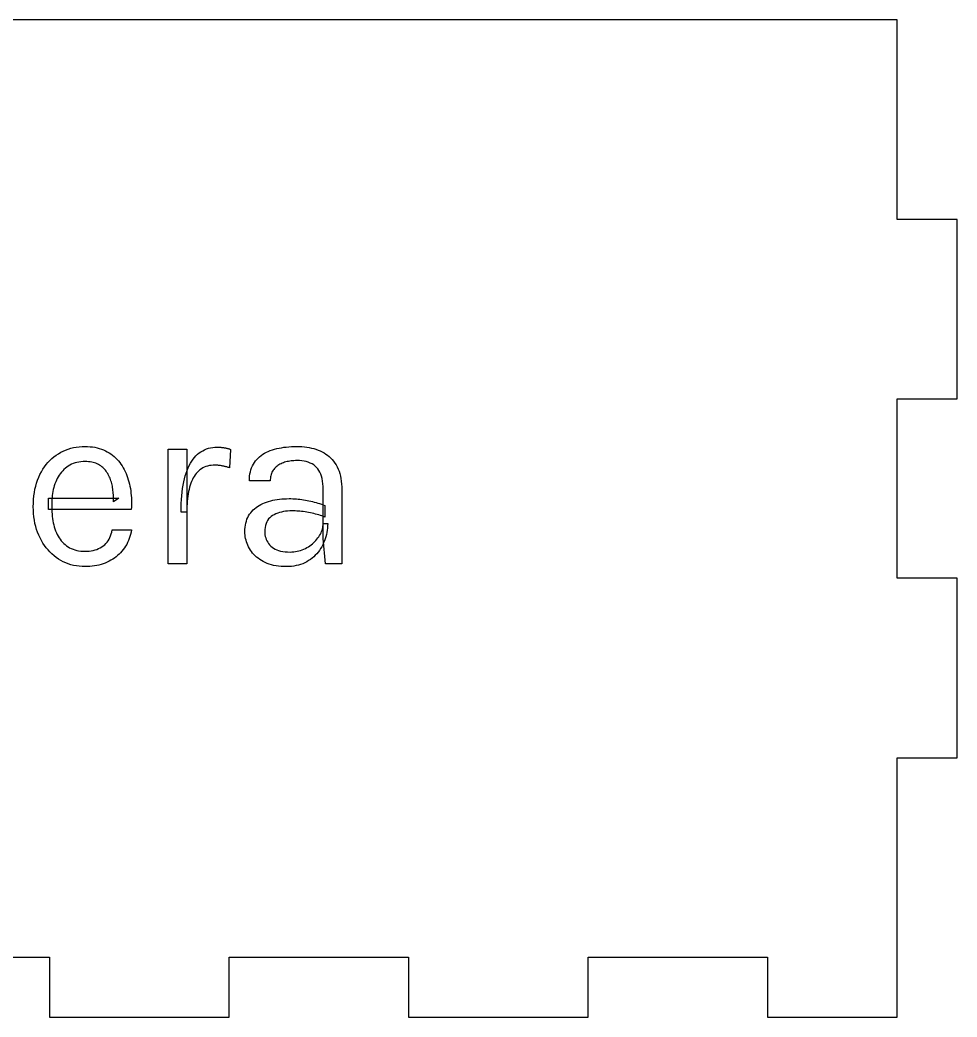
# Model space of a CAD drawing. Header units: millimetres. Extents: x 0 to 306, y 0 to 103.
# Drawn here: x 156 to 203, y 0 to 50 of the extents above; entities that cross this region are included whole.
import ezdxf

# ---------------------------------------------------------------- set-up
doc = ezdxf.new("R2010")
doc.units = ezdxf.units.MM
doc.layers.get('0').update_dxf_attribs({"linetype": 'CONTINUOUS'})

msp = doc.modelspace()

# ---------------------------------------------------------------- linework, layer by layer
for p, q in [((200, 50), (106, 50)), ((200, 40), (200, 50)), ((203, 40), (200, 40)), ((203, 31), (203, 40)), ((200, 22), (200, 31)), ((200, 31), (203, 31)), ((158.438, 28.481), (158.57, 28.521)), ((158.57, 28.521), (158.705, 28.554)), ((158.705, 28.554), (158.844, 28.579)), ((158.844, 28.579), (158.986, 28.597)), ((158.986, 28.597), (159.131, 28.608)), ((159.131, 28.608), (159.279, 28.612)), ((159.279, 28.612), (159.279, 28.612)), ((159.279, 28.612), (159.408, 28.609)), ((159.408, 28.609), (159.533, 28.601)), ((159.533, 28.601), (159.654, 28.588)), ((159.654, 28.588), (159.771, 28.57)), ((159.771, 28.57), (159.885, 28.546)), ((159.885, 28.546), (159.995, 28.517)), ((159.995, 28.517), (160.101, 28.483)), ((165.371, 28.487), (165.472, 28.519)), ((165.472, 28.519), (165.576, 28.544)), ((165.576, 28.544), (165.683, 28.562)), ((165.683, 28.562), (165.794, 28.572)), ((165.794, 28.572), (165.909, 28.576)), ((165.909, 28.576), (165.909, 28.576)), ((165.909, 28.576), (165.947, 28.576)), ((165.947, 28.576), (165.984, 28.575)), ((165.984, 28.575), (166.021, 28.574)), ((166.021, 28.574), (166.057, 28.572)), ((166.057, 28.572), (166.093, 28.569)), ((166.093, 28.569), (166.128, 28.566)), ((166.128, 28.566), (166.162, 28.563)), ((166.162, 28.563), (166.195, 28.559)), ((166.195, 28.559), (166.228, 28.554)), ((166.228, 28.554), (166.26, 28.549)), ((166.26, 28.549), (166.292, 28.543)), ((166.292, 28.543), (166.324, 28.537)), ((166.324, 28.537), (166.356, 28.53)), ((166.356, 28.53), (166.388, 28.523)), ((166.388, 28.523), (166.42, 28.515)), ((166.42, 28.515), (166.452, 28.507)), ((166.452, 28.507), (166.484, 28.498)), ((168.781, 28.473), (168.893, 28.503)), ((168.893, 28.503), (169.008, 28.528)), ((169.008, 28.528), (169.126, 28.55)), ((169.126, 28.55), (169.247, 28.569)), ((169.247, 28.569), (169.371, 28.585)), ((169.371, 28.585), (169.499, 28.597)), ((169.499, 28.597), (169.629, 28.605)), ((169.629, 28.605), (169.763, 28.61)), ((169.763, 28.61), (169.899, 28.612)), ((169.899, 28.612), (169.899, 28.612)), ((169.899, 28.612), (170.029, 28.61)), ((170.029, 28.61), (170.157, 28.603)), ((170.157, 28.603), (170.281, 28.592)), ((170.281, 28.592), (170.403, 28.576)), ((170.403, 28.576), (170.522, 28.556)), ((170.522, 28.556), (170.637, 28.532)), ((170.637, 28.532), (170.75, 28.503)), ((170.75, 28.503), (170.859, 28.47)), ((157.516, 27.908), (157.615, 28.003)), ((157.615, 28.003), (157.72, 28.091)), ((157.72, 28.091), (157.829, 28.173)), ((157.829, 28.173), (157.944, 28.249)), ((157.944, 28.249), (158.063, 28.318)), ((158.063, 28.318), (158.185, 28.38)), ((158.185, 28.38), (158.31, 28.434)), ((158.31, 28.434), (158.438, 28.481)), ((160.101, 28.483), (160.203, 28.443)), ((160.203, 28.443), (160.301, 28.398)), ((160.301, 28.398), (160.395, 28.348)), ((160.395, 28.348), (160.486, 28.293)), ((160.486, 28.293), (160.573, 28.235)), ((160.573, 28.235), (160.656, 28.173)), ((160.656, 28.173), (160.736, 28.107)), ((160.736, 28.107), (160.812, 28.038)), ((160.812, 28.038), (160.885, 27.964)), ((163.449, 22.732), (163.449, 28.48)), ((163.449, 28.48), (164.385, 28.48)), ((164.385, 28.48), (164.385, 22.732)), ((164.697, 27.972), (164.768, 28.062)), ((164.768, 28.062), (164.843, 28.144)), ((164.843, 28.144), (164.922, 28.219)), ((164.922, 28.219), (165.005, 28.287)), ((165.005, 28.287), (165.091, 28.348)), ((165.091, 28.348), (165.181, 28.401)), ((165.181, 28.401), (165.274, 28.447)), ((165.274, 28.447), (165.371, 28.487)), ((166.484, 28.498), (166.516, 28.489)), ((166.516, 28.489), (166.549, 28.479)), ((166.581, 28.468), (166.521, 27.544)), ((166.549, 28.479), (166.581, 28.468)), ((166.581, 28.468), (166.581, 28.468)), ((167.893, 27.963), (167.961, 28.033)), ((167.961, 28.033), (168.033, 28.099)), ((168.033, 28.099), (168.111, 28.16)), ((168.111, 28.16), (168.193, 28.218)), ((168.193, 28.218), (168.279, 28.271)), ((168.279, 28.271), (168.371, 28.32)), ((168.371, 28.32), (168.466, 28.364)), ((168.466, 28.364), (168.567, 28.405)), ((168.567, 28.405), (168.672, 28.441)), ((168.672, 28.441), (168.781, 28.473)), ((170.859, 28.47), (170.965, 28.432)), ((170.965, 28.432), (171.069, 28.39)), ((171.069, 28.39), (171.169, 28.343)), ((171.169, 28.343), (171.264, 28.291)), ((171.264, 28.291), (171.355, 28.233)), ((171.355, 28.233), (171.441, 28.171)), ((171.441, 28.171), (171.524, 28.103)), ((171.524, 28.103), (171.601, 28.03)), ((171.601, 28.03), (171.674, 27.951)), ((157.167, 27.467), (157.247, 27.586)), ((157.247, 27.586), (157.332, 27.7)), ((157.332, 27.7), (157.421, 27.807)), ((157.421, 27.807), (157.516, 27.908)), ((158.294, 27.516), (158.226, 27.454)), ((158.367, 27.574), (158.294, 27.516)), ((158.443, 27.628), (158.367, 27.574)), ((158.523, 27.676), (158.443, 27.628)), ((158.606, 27.718), (158.523, 27.676)), ((158.693, 27.754), (158.606, 27.718)), ((158.784, 27.785), (158.693, 27.754)), ((158.878, 27.811), (158.784, 27.785)), ((158.976, 27.831), (158.878, 27.811)), ((159.077, 27.845), (158.976, 27.831)), ((159.182, 27.853), (159.077, 27.845)), ((159.291, 27.856), (159.182, 27.853)), ((159.377, 27.854), (159.291, 27.856)), ((159.291, 27.856), (159.291, 27.856)), ((159.46, 27.849), (159.377, 27.854)), ((159.54, 27.84), (159.46, 27.849)), ((159.616, 27.827), (159.54, 27.84)), ((159.69, 27.811), (159.616, 27.827)), ((159.76, 27.791), (159.69, 27.811)), ((159.828, 27.768), (159.76, 27.791)), ((159.892, 27.741), (159.828, 27.768)), ((159.953, 27.71), (159.892, 27.741)), ((160.011, 27.676), (159.953, 27.71)), ((160.066, 27.639), (160.011, 27.676)), ((160.119, 27.599), (160.066, 27.639)), ((160.169, 27.557), (160.119, 27.599)), ((160.216, 27.513), (160.169, 27.557)), ((160.262, 27.467), (160.216, 27.513)), ((160.885, 27.964), (160.954, 27.887)), ((160.954, 27.887), (161.019, 27.807)), ((161.019, 27.807), (161.081, 27.722)), ((161.081, 27.722), (161.139, 27.634)), ((161.139, 27.634), (161.194, 27.543)), ((161.194, 27.543), (161.245, 27.449)), ((164.399, 27.414), (164.451, 27.54)), ((164.451, 27.54), (164.506, 27.659)), ((164.506, 27.659), (164.566, 27.77)), ((164.566, 27.77), (164.629, 27.875)), ((164.629, 27.875), (164.697, 27.972)), ((165.184, 27.533), (165.112, 27.49)), ((165.26, 27.571), (165.184, 27.533)), ((165.34, 27.603), (165.26, 27.571)), ((165.425, 27.629), (165.34, 27.603)), ((165.513, 27.65), (165.425, 27.629)), ((165.605, 27.664), (165.513, 27.65)), ((165.701, 27.673), (165.605, 27.664)), ((165.801, 27.676), (165.701, 27.673)), ((165.833, 27.676), (165.801, 27.676)), ((165.801, 27.676), (165.801, 27.676)), ((165.865, 27.674), (165.833, 27.676)), ((165.898, 27.672), (165.865, 27.674)), ((165.933, 27.67), (165.898, 27.672)), ((165.968, 27.666), (165.933, 27.67)), ((166.003, 27.662), (165.968, 27.666)), ((166.04, 27.657), (166.003, 27.662)), ((166.077, 27.651), (166.04, 27.657)), ((166.116, 27.644), (166.077, 27.651)), ((166.155, 27.637), (166.116, 27.644)), ((166.194, 27.629), (166.155, 27.637)), ((166.233, 27.621), (166.194, 27.629)), ((166.271, 27.612), (166.233, 27.621)), ((166.309, 27.603), (166.271, 27.612)), ((166.346, 27.594), (166.309, 27.603)), ((166.382, 27.585), (166.346, 27.594)), ((166.418, 27.575), (166.382, 27.585)), ((166.453, 27.565), (166.418, 27.575)), ((166.487, 27.555), (166.453, 27.565)), ((166.521, 27.544), (166.487, 27.555)), ((167.6, 27.447), (167.633, 27.545)), ((167.633, 27.545), (167.673, 27.639)), ((167.673, 27.639), (167.719, 27.727)), ((167.719, 27.727), (167.771, 27.81)), ((167.771, 27.81), (167.829, 27.889)), ((167.829, 27.889), (167.893, 27.963)), ((168.781, 27.507), (168.744, 27.463)), ((168.82, 27.548), (168.781, 27.507)), ((168.862, 27.587), (168.82, 27.548)), ((168.906, 27.624), (168.862, 27.587)), ((168.952, 27.659), (168.906, 27.624)), ((169.002, 27.691), (168.952, 27.659)), ((169.054, 27.721), (169.002, 27.691)), ((169.108, 27.748), (169.054, 27.721)), ((169.165, 27.773), (169.108, 27.748)), ((169.224, 27.796), (169.165, 27.773)), ((169.285, 27.817), (169.224, 27.796)), ((169.348, 27.835), (169.285, 27.817)), ((169.412, 27.851), (169.348, 27.835)), ((169.477, 27.865), (169.412, 27.851)), ((169.544, 27.877), (169.477, 27.865)), ((169.612, 27.887), (169.544, 27.877)), ((169.682, 27.894), (169.612, 27.887)), ((169.753, 27.9), (169.682, 27.894)), ((169.825, 27.903), (169.753, 27.9)), ((169.899, 27.904), (169.825, 27.903)), ((170.028, 27.901), (169.899, 27.904)), ((169.899, 27.904), (169.899, 27.904)), ((170.15, 27.89), (170.028, 27.901)), ((170.265, 27.873), (170.15, 27.89)), ((170.374, 27.85), (170.265, 27.873)), ((170.476, 27.819), (170.374, 27.85)), ((170.572, 27.782), (170.476, 27.819)), ((170.661, 27.738), (170.572, 27.782)), ((170.744, 27.687), (170.661, 27.738)), ((170.82, 27.629), (170.744, 27.687)), ((170.889, 27.565), (170.82, 27.629)), ((170.952, 27.493), (170.889, 27.565)), ((171.674, 27.951), (171.743, 27.868)), ((171.743, 27.868), (171.807, 27.779)), ((171.807, 27.779), (171.867, 27.685)), ((171.867, 27.685), (171.922, 27.585)), ((171.922, 27.585), (171.971, 27.48)), ((156.902, 26.926), (156.959, 27.07)), ((156.959, 27.07), (157.023, 27.208)), ((157.023, 27.208), (157.093, 27.34)), ((157.093, 27.34), (157.167, 27.467)), ((157.891, 27.01), (157.848, 26.923)), ((157.937, 27.092), (157.891, 27.01)), ((157.988, 27.172), (157.937, 27.092)), ((158.042, 27.248), (157.988, 27.172)), ((158.099, 27.32), (158.042, 27.248)), ((158.161, 27.389), (158.099, 27.32)), ((158.226, 27.454), (158.161, 27.389)), ((160.304, 27.418), (160.262, 27.467)), ((160.344, 27.367), (160.304, 27.418)), ((160.382, 27.313), (160.344, 27.367)), ((160.417, 27.257), (160.382, 27.313)), ((160.449, 27.199), (160.417, 27.257)), ((160.479, 27.139), (160.449, 27.199)), ((160.507, 27.078), (160.479, 27.139)), ((160.534, 27.016), (160.507, 27.078)), ((160.558, 26.952), (160.534, 27.016)), ((161.245, 27.449), (161.293, 27.353)), ((161.293, 27.353), (161.337, 27.255)), ((161.337, 27.255), (161.378, 27.155)), ((161.378, 27.155), (161.416, 27.052)), ((161.416, 27.052), (161.45, 26.947)), ((164.267, 26.991), (164.307, 27.139)), ((164.307, 27.139), (164.351, 27.28)), ((164.351, 27.28), (164.399, 27.414)), ((164.71, 27.035), (164.666, 26.95)), ((164.757, 27.114), (164.71, 27.035)), ((164.807, 27.189), (164.757, 27.114)), ((164.861, 27.259), (164.807, 27.189)), ((164.918, 27.324), (164.861, 27.259)), ((164.979, 27.385), (164.918, 27.324)), ((165.043, 27.44), (164.979, 27.385)), ((165.112, 27.49), (165.043, 27.44)), ((167.523, 26.884), (167.526, 27.006)), ((167.526, 27.006), (167.535, 27.124)), ((167.535, 27.124), (167.551, 27.237)), ((167.551, 27.237), (167.572, 27.344)), ((167.572, 27.344), (167.6, 27.447)), ((168.574, 27.02), (168.569, 26.954)), ((168.583, 27.085), (168.574, 27.02)), ((168.595, 27.147), (168.583, 27.085)), ((168.611, 27.206), (168.595, 27.147)), ((168.631, 27.262), (168.611, 27.206)), ((168.654, 27.316), (168.631, 27.262)), ((168.68, 27.368), (168.654, 27.316)), ((168.71, 27.417), (168.68, 27.368)), ((168.744, 27.463), (168.71, 27.417)), ((171.008, 27.412), (170.952, 27.493)), ((171.057, 27.322), (171.008, 27.412)), ((171.1, 27.224), (171.057, 27.322)), ((171.137, 27.117), (171.1, 27.224)), ((171.166, 27.002), (171.137, 27.117)), ((171.189, 26.877), (171.166, 27.002)), ((171.971, 27.48), (172.014, 27.369)), ((172.014, 27.369), (172.051, 27.252)), ((172.051, 27.252), (172.083, 27.129)), ((172.083, 27.129), (172.109, 27.001)), ((172.109, 27.001), (172.129, 26.866)), ((156.771, 26.464), (156.808, 26.623)), ((156.808, 26.623), (156.852, 26.777)), ((156.852, 26.777), (156.902, 26.926)), ((157.714, 26.551), (157.69, 26.454)), ((157.742, 26.646), (157.714, 26.551)), ((157.774, 26.74), (157.742, 26.646)), ((157.809, 26.833), (157.774, 26.74)), ((157.848, 26.923), (157.809, 26.833)), ((160.58, 26.888), (160.558, 26.952)), ((160.601, 26.822), (160.58, 26.888)), ((160.619, 26.755), (160.601, 26.822)), ((160.635, 26.687), (160.619, 26.755)), ((160.65, 26.618), (160.635, 26.687)), ((160.662, 26.548), (160.65, 26.618)), ((160.673, 26.477), (160.662, 26.548)), ((161.45, 26.947), (161.481, 26.839)), ((161.481, 26.839), (161.508, 26.729)), ((161.508, 26.729), (161.532, 26.617)), ((161.532, 26.617), (161.553, 26.503)), ((161.553, 26.503), (161.57, 26.389)), ((164.149, 26.324), (164.173, 26.502)), ((164.173, 26.502), (164.2, 26.672)), ((164.2, 26.672), (164.231, 26.835)), ((164.231, 26.835), (164.267, 26.991)), ((164.526, 26.566), (164.499, 26.459)), ((164.556, 26.669), (164.526, 26.566)), ((164.589, 26.768), (164.556, 26.669)), ((164.626, 26.861), (164.589, 26.768)), ((164.666, 26.95), (164.626, 26.861)), ((168.567, 26.884), (167.523, 26.884)), ((168.569, 26.954), (168.567, 26.884)), ((168.567, 26.884), (168.567, 26.884)), ((171.206, 26.744), (171.189, 26.877)), ((171.216, 26.602), (171.206, 26.744)), ((171.219, 26.452), (171.216, 26.602)), ((172.129, 26.866), (172.143, 26.726)), ((172.143, 26.726), (172.152, 26.58)), ((172.152, 26.58), (172.155, 26.428)), ((156.7, 25.954), (156.717, 26.129)), ((156.717, 26.129), (156.741, 26.299)), ((156.741, 26.299), (156.771, 26.464)), ((157.443, 25.444), (157.443, 26.02)), ((157.443, 26.02), (160.977, 26.02)), ((157.63, 26.051), (157.625, 25.946)), ((157.64, 26.154), (157.63, 26.051)), ((157.653, 26.255), (157.64, 26.154)), ((157.669, 26.355), (157.653, 26.255)), ((157.69, 26.454), (157.669, 26.355)), ((160.682, 26.406), (160.673, 26.477)), ((160.689, 26.336), (160.682, 26.406)), ((160.696, 26.265), (160.689, 26.336)), ((160.7, 26.194), (160.696, 26.265)), ((160.703, 26.123), (160.7, 26.194)), ((160.977, 26.02), (160.701, 25.84)), ((160.705, 26.052), (160.703, 26.123)), ((160.705, 25.982), (160.705, 26.052)), ((161.57, 26.389), (161.584, 26.273)), ((161.584, 26.273), (161.595, 26.157)), ((161.595, 26.157), (161.603, 26.04)), ((161.603, 26.04), (161.608, 25.923)), ((164.116, 25.946), (164.131, 26.139)), ((164.131, 26.139), (164.149, 26.324)), ((164.436, 26.114), (164.42, 25.991)), ((164.454, 26.232), (164.436, 26.114)), ((164.475, 26.347), (164.454, 26.232)), ((164.499, 26.459), (164.475, 26.347)), ((171.219, 23.992), (171.219, 26.452)), ((172.155, 26.428), (172.155, 26.428)), ((172.155, 26.428), (172.155, 22.732)), ((156.687, 25.588), (156.69, 25.774)), ((156.69, 25.414), (156.687, 25.588)), ((156.687, 25.588), (156.687, 25.588)), ((156.69, 25.774), (156.7, 25.954)), ((157.625, 25.946), (157.623, 25.84)), ((157.623, 25.84), (157.623, 25.84)), ((157.623, 25.84), (157.623, 25.456)), ((160.701, 25.84), (160.704, 25.911)), ((160.704, 25.911), (160.705, 25.982)), ((161.603, 25.565), (161.595, 25.444)), ((161.608, 25.685), (161.603, 25.565)), ((161.608, 25.923), (161.609, 25.804)), ((161.609, 25.804), (161.608, 25.685)), ((164.097, 25.324), (164.099, 25.539)), ((164.099, 25.539), (164.105, 25.746)), ((164.105, 25.746), (164.116, 25.946)), ((164.391, 25.602), (164.386, 25.465)), ((164.398, 25.736), (164.391, 25.602)), ((164.408, 25.865), (164.398, 25.736)), ((164.42, 25.991), (164.408, 25.865)), ((167.78, 25.49), (167.853, 25.55)), ((167.853, 25.55), (167.93, 25.605)), ((167.93, 25.605), (168.012, 25.657)), ((168.012, 25.657), (168.098, 25.705)), ((168.098, 25.705), (168.188, 25.749)), ((168.188, 25.749), (168.282, 25.789)), ((168.282, 25.789), (168.381, 25.825)), ((168.381, 25.825), (168.483, 25.857)), ((168.483, 25.857), (168.588, 25.887)), ((168.588, 25.887), (168.695, 25.912)), ((168.695, 25.912), (168.804, 25.934)), ((168.804, 25.934), (168.916, 25.953)), ((168.916, 25.953), (169.031, 25.969)), ((169.031, 25.969), (169.148, 25.981)), ((169.148, 25.981), (169.268, 25.989)), ((169.268, 25.989), (169.39, 25.994)), ((169.39, 25.994), (169.515, 25.996)), ((169.515, 25.996), (169.515, 25.996)), ((169.515, 25.996), (169.605, 25.995)), ((169.605, 25.995), (169.695, 25.992)), ((169.695, 25.992), (169.785, 25.988)), ((169.785, 25.988), (169.875, 25.982)), ((169.875, 25.982), (169.966, 25.974)), ((169.966, 25.974), (170.056, 25.964)), ((170.056, 25.964), (170.146, 25.952)), ((170.146, 25.952), (170.237, 25.938)), ((170.237, 25.938), (170.327, 25.923)), ((170.327, 25.923), (170.418, 25.906)), ((170.418, 25.906), (170.508, 25.887)), ((170.508, 25.887), (170.598, 25.867)), ((170.598, 25.867), (170.688, 25.846)), ((170.688, 25.846), (170.777, 25.823)), ((170.777, 25.823), (170.866, 25.799)), ((170.866, 25.799), (170.954, 25.774)), ((170.954, 25.774), (171.042, 25.748)), ((171.042, 25.748), (171.129, 25.72)), ((171.129, 25.72), (171.216, 25.691)), ((171.216, 25.691), (171.303, 25.66)), ((171.303, 25.66), (171.303, 25.66)), ((171.303, 25.66), (171.303, 25.072)), ((156.701, 25.243), (156.69, 25.414)), ((156.718, 25.077), (156.701, 25.243)), ((156.741, 24.915), (156.718, 25.077)), ((161.595, 25.444), (157.443, 25.444)), ((157.623, 25.456), (157.625, 25.337)), ((157.625, 25.337), (157.63, 25.221)), ((157.63, 25.221), (157.639, 25.107)), ((157.639, 25.107), (157.652, 24.996)), ((161.595, 25.444), (161.595, 25.444)), ((164.385, 25.324), (164.097, 25.324)), ((164.386, 25.465), (164.385, 25.324)), ((164.385, 25.324), (164.385, 25.324)), ((164.385, 25.324), (164.385, 25.324)), ((167.4, 24.961), (167.438, 25.049)), ((167.438, 25.049), (167.481, 25.133)), ((167.481, 25.133), (167.531, 25.213)), ((167.531, 25.213), (167.586, 25.288)), ((167.586, 25.288), (167.646, 25.359)), ((167.646, 25.359), (167.711, 25.427)), ((167.711, 25.427), (167.78, 25.49)), ((168.544, 25.039), (168.485, 24.975)), ((168.612, 25.096), (168.544, 25.039)), ((168.687, 25.147), (168.612, 25.096)), ((168.768, 25.192), (168.687, 25.147)), ((168.853, 25.232), (168.768, 25.192)), ((168.941, 25.268), (168.853, 25.232)), ((169.033, 25.299), (168.941, 25.268)), ((169.128, 25.325), (169.033, 25.299)), ((169.227, 25.346), (169.128, 25.325)), ((169.33, 25.363), (169.227, 25.346)), ((169.436, 25.375), (169.33, 25.363)), ((169.546, 25.382), (169.436, 25.375)), ((169.659, 25.384), (169.546, 25.382)), ((169.735, 25.383), (169.659, 25.384)), ((169.659, 25.384), (169.659, 25.384)), ((169.813, 25.381), (169.735, 25.383)), ((169.893, 25.376), (169.813, 25.381)), ((169.973, 25.371), (169.893, 25.376)), ((170.056, 25.363), (169.973, 25.371)), ((170.14, 25.354), (170.056, 25.363)), ((170.225, 25.343), (170.14, 25.354)), ((170.312, 25.33), (170.225, 25.343)), ((170.4, 25.316), (170.312, 25.33)), ((170.49, 25.3), (170.4, 25.316)), ((170.58, 25.283), (170.49, 25.3)), ((170.667, 25.264), (170.58, 25.283)), ((170.753, 25.244), (170.667, 25.264)), ((170.838, 25.223), (170.753, 25.244)), ((170.92, 25.201), (170.838, 25.223)), ((171, 25.178), (170.92, 25.201)), ((171.079, 25.153), (171, 25.178)), ((171.155, 25.127), (171.079, 25.153)), ((171.23, 25.1), (171.155, 25.127)), ((171.303, 25.072), (171.23, 25.1)), ((156.772, 24.757), (156.741, 24.915)), ((156.809, 24.603), (156.772, 24.757)), ((156.853, 24.453), (156.809, 24.603)), ((157.652, 24.996), (157.669, 24.887)), ((157.669, 24.887), (157.689, 24.781)), ((157.689, 24.781), (157.713, 24.678)), ((157.713, 24.678), (157.74, 24.577)), ((157.74, 24.577), (157.771, 24.478)), ((167.298, 24.454), (167.307, 24.564)), ((167.307, 24.564), (167.321, 24.67)), ((167.321, 24.67), (167.342, 24.771)), ((167.342, 24.771), (167.368, 24.868)), ((167.368, 24.868), (167.4, 24.961)), ((168.307, 24.555), (168.295, 24.451)), ((168.327, 24.652), (168.307, 24.555)), ((168.354, 24.743), (168.327, 24.652)), ((168.39, 24.827), (168.354, 24.743)), ((168.434, 24.904), (168.39, 24.827)), ((168.485, 24.975), (168.434, 24.904)), ((171.184, 24.484), (171.199, 24.55)), ((171.199, 24.55), (171.21, 24.616)), ((171.21, 24.616), (171.217, 24.682)), ((171.217, 24.682), (171.219, 24.748)), ((171.219, 24.748), (171.219, 24.748)), ((171.219, 24.748), (171.447, 24.748)), ((171.437, 24.521), (171.425, 24.41)), ((171.445, 24.634), (171.437, 24.521)), ((171.447, 24.748), (171.445, 24.634)), ((156.904, 24.307), (156.853, 24.453)), ((156.962, 24.166), (156.904, 24.307)), ((157.026, 24.028), (156.962, 24.166)), ((157.096, 23.895), (157.026, 24.028)), ((157.771, 24.478), (157.806, 24.382)), ((157.806, 24.382), (157.844, 24.289)), ((157.844, 24.289), (157.887, 24.2)), ((157.887, 24.2), (157.932, 24.115)), ((157.932, 24.115), (157.982, 24.034)), ((157.982, 24.034), (158.035, 23.957)), ((160.487, 23.96), (160.527, 24.043)), ((160.527, 24.043), (160.563, 24.13)), ((160.563, 24.13), (160.593, 24.223)), ((160.593, 24.223), (160.617, 24.321)), ((160.617, 24.321), (160.635, 24.424)), ((160.635, 24.424), (160.635, 24.424)), ((160.635, 24.424), (161.607, 24.424)), ((161.532, 24.096), (161.499, 23.993)), ((161.562, 24.202), (161.532, 24.096)), ((161.587, 24.312), (161.562, 24.202)), ((161.607, 24.424), (161.587, 24.312)), ((167.295, 24.34), (167.298, 24.454)), ((167.297, 24.252), (167.295, 24.34)), ((167.295, 24.34), (167.295, 24.34)), ((167.304, 24.164), (167.297, 24.252)), ((167.316, 24.077), (167.304, 24.164)), ((167.331, 23.992), (167.316, 24.077)), ((168.295, 24.451), (168.291, 24.34)), ((168.291, 24.34), (168.291, 24.34)), ((168.291, 24.34), (168.294, 24.257)), ((168.294, 24.257), (168.303, 24.177)), ((168.303, 24.177), (168.318, 24.099)), ((168.318, 24.099), (168.339, 24.023)), ((168.339, 24.023), (168.367, 23.95)), ((170.906, 23.96), (170.955, 24.023)), ((170.955, 24.023), (171, 24.088)), ((171, 24.088), (171.042, 24.154)), ((171.042, 24.154), (171.079, 24.22)), ((171.079, 24.22), (171.112, 24.286)), ((171.112, 24.286), (171.14, 24.352)), ((171.14, 24.352), (171.164, 24.418)), ((171.164, 24.418), (171.184, 24.484)), ((171.357, 24.087), (171.325, 23.983)), ((171.385, 24.193), (171.357, 24.087)), ((171.407, 24.301), (171.385, 24.193)), ((171.425, 24.41), (171.407, 24.301)), ((157.171, 23.769), (157.096, 23.895)), ((157.252, 23.648), (157.171, 23.769)), ((157.337, 23.533), (157.252, 23.648)), ((157.427, 23.424), (157.337, 23.533)), ((158.035, 23.957), (158.091, 23.884)), ((158.091, 23.884), (158.152, 23.815)), ((158.152, 23.815), (158.216, 23.75)), ((158.216, 23.75), (158.284, 23.689)), ((158.284, 23.689), (158.355, 23.632)), ((158.355, 23.632), (158.43, 23.58)), ((158.43, 23.58), (158.509, 23.533)), ((158.509, 23.533), (158.592, 23.491)), ((159.963, 23.488), (160.045, 23.529)), ((160.045, 23.529), (160.123, 23.575)), ((160.123, 23.575), (160.197, 23.626)), ((160.197, 23.626), (160.266, 23.683)), ((160.266, 23.683), (160.33, 23.744)), ((160.33, 23.744), (160.388, 23.811)), ((160.388, 23.811), (160.44, 23.883)), ((160.44, 23.883), (160.487, 23.96)), ((161.26, 23.527), (161.199, 23.443)), ((161.317, 23.614), (161.26, 23.527)), ((161.369, 23.704), (161.317, 23.614)), ((161.417, 23.797), (161.369, 23.704)), ((161.46, 23.894), (161.417, 23.797)), ((161.499, 23.993), (161.46, 23.894)), ((167.352, 23.907), (167.331, 23.992)), ((167.377, 23.822), (167.352, 23.907)), ((167.407, 23.739), (167.377, 23.822)), ((167.441, 23.656), (167.407, 23.739)), ((167.48, 23.575), (167.441, 23.656)), ((167.523, 23.494), (167.48, 23.575)), ((168.367, 23.95), (168.4, 23.879)), ((168.4, 23.879), (168.439, 23.811)), ((168.439, 23.811), (168.485, 23.745)), ((168.485, 23.745), (168.536, 23.681)), ((168.536, 23.681), (168.594, 23.62)), ((168.594, 23.62), (168.658, 23.563)), ((168.658, 23.563), (168.73, 23.512)), ((168.73, 23.512), (168.808, 23.467)), ((170.33, 23.497), (170.406, 23.539)), ((170.406, 23.539), (170.479, 23.584)), ((170.479, 23.584), (170.55, 23.631)), ((170.55, 23.631), (170.617, 23.68)), ((170.617, 23.68), (170.681, 23.732)), ((170.681, 23.732), (170.742, 23.786)), ((170.742, 23.786), (170.8, 23.842)), ((170.8, 23.842), (170.855, 23.9)), ((170.855, 23.9), (170.906, 23.96)), ((171.146, 23.584), (171.09, 23.491)), ((171.198, 23.68), (171.146, 23.584)), ((171.245, 23.779), (171.198, 23.68)), ((171.339, 22.732), (171.219, 23.992)), ((171.288, 23.88), (171.245, 23.779)), ((171.325, 23.983), (171.288, 23.88)), ((157.521, 23.321), (157.427, 23.424)), ((157.621, 23.224), (157.521, 23.321)), ((157.726, 23.133), (157.621, 23.224)), ((157.835, 23.048), (157.726, 23.133)), ((157.95, 22.969), (157.835, 23.048)), ((158.592, 23.491), (158.679, 23.455)), ((158.679, 23.455), (158.769, 23.425)), ((158.769, 23.425), (158.863, 23.4)), ((158.863, 23.4), (158.961, 23.381)), ((158.961, 23.381), (159.063, 23.367)), ((159.063, 23.367), (159.169, 23.359)), ((159.169, 23.359), (159.279, 23.356)), ((159.279, 23.356), (159.389, 23.359)), ((159.279, 23.356), (159.279, 23.356)), ((159.389, 23.359), (159.494, 23.367)), ((159.494, 23.367), (159.596, 23.38)), ((159.596, 23.38), (159.694, 23.399)), ((159.694, 23.399), (159.787, 23.424)), ((159.787, 23.424), (159.877, 23.453)), ((159.877, 23.453), (159.963, 23.488)), ((160.755, 23.018), (160.669, 22.96)), ((160.838, 23.079), (160.755, 23.018)), ((160.917, 23.144), (160.838, 23.079)), ((160.993, 23.213), (160.917, 23.144)), ((161.065, 23.286), (160.993, 23.213)), ((161.134, 23.363), (161.065, 23.286)), ((161.199, 23.443), (161.134, 23.363)), ((167.571, 23.415), (167.523, 23.494)), ((167.624, 23.339), (167.571, 23.415)), ((167.681, 23.266), (167.624, 23.339)), ((167.743, 23.196), (167.681, 23.266)), ((167.81, 23.13), (167.743, 23.196)), ((167.881, 23.066), (167.81, 23.13)), ((167.957, 23.005), (167.881, 23.066)), ((168.038, 22.947), (167.957, 23.005)), ((168.808, 23.467), (168.894, 23.428)), ((168.894, 23.428), (168.988, 23.395)), ((168.988, 23.395), (169.088, 23.368)), ((169.088, 23.368), (169.196, 23.347)), ((169.196, 23.347), (169.311, 23.332)), ((169.311, 23.332), (169.433, 23.323)), ((169.433, 23.323), (169.563, 23.32)), ((169.563, 23.32), (169.656, 23.322)), ((169.563, 23.32), (169.563, 23.32)), ((169.656, 23.322), (169.746, 23.329)), ((169.746, 23.329), (169.835, 23.34)), ((169.835, 23.34), (169.923, 23.355)), ((169.923, 23.355), (170.008, 23.375)), ((170.008, 23.375), (170.091, 23.399)), ((170.091, 23.399), (170.173, 23.427)), ((170.173, 23.427), (170.252, 23.46)), ((170.252, 23.46), (170.33, 23.497)), ((170.663, 23.016), (170.577, 22.95)), ((170.745, 23.085), (170.663, 23.016)), ((170.823, 23.159), (170.745, 23.085)), ((170.896, 23.236), (170.823, 23.159)), ((170.965, 23.317), (170.896, 23.236)), ((171.029, 23.402), (170.965, 23.317)), ((171.09, 23.491), (171.029, 23.402)), ((158.069, 22.897), (157.95, 22.969)), ((158.19, 22.832), (158.069, 22.897)), ((158.315, 22.775), (158.19, 22.832)), ((158.443, 22.725), (158.315, 22.775)), ((158.575, 22.683), (158.443, 22.725)), ((158.709, 22.649), (158.575, 22.683)), ((158.847, 22.622), (158.709, 22.649)), ((158.988, 22.603), (158.847, 22.622)), ((159.132, 22.592), (158.988, 22.603)), ((159.279, 22.588), (159.132, 22.592)), ((159.401, 22.59), (159.279, 22.588)), ((159.279, 22.588), (159.279, 22.588)), ((159.279, 22.588), (159.279, 22.588)), ((159.521, 22.597), (159.401, 22.59)), ((159.638, 22.608), (159.521, 22.597)), ((159.753, 22.624), (159.638, 22.608)), ((159.865, 22.643), (159.753, 22.624)), ((159.975, 22.668), (159.865, 22.643)), ((160.082, 22.697), (159.975, 22.668)), ((160.187, 22.73), (160.082, 22.697)), ((160.289, 22.768), (160.187, 22.73)), ((160.389, 22.81), (160.289, 22.768)), ((160.486, 22.856), (160.389, 22.81)), ((160.579, 22.906), (160.486, 22.856)), ((160.669, 22.96), (160.579, 22.906)), ((164.385, 22.732), (163.449, 22.732)), ((164.385, 22.732), (164.385, 22.732)), ((168.123, 22.892), (168.038, 22.947)), ((168.213, 22.84), (168.123, 22.892)), ((168.308, 22.792), (168.213, 22.84)), ((168.408, 22.749), (168.308, 22.792)), ((168.512, 22.711), (168.408, 22.749)), ((168.622, 22.679), (168.512, 22.711)), ((168.737, 22.651), (168.622, 22.679)), ((168.856, 22.628), (168.737, 22.651)), ((168.98, 22.611), (168.856, 22.628)), ((169.11, 22.598), (168.98, 22.611)), ((169.244, 22.591), (169.11, 22.598)), ((169.383, 22.588), (169.244, 22.591)), ((169.51, 22.591), (169.383, 22.588)), ((169.383, 22.588), (169.383, 22.588)), ((169.383, 22.588), (169.383, 22.588)), ((169.633, 22.6), (169.51, 22.591)), ((169.752, 22.615), (169.633, 22.6)), ((169.868, 22.636), (169.752, 22.615)), ((169.98, 22.663), (169.868, 22.636)), ((170.089, 22.696), (169.98, 22.663)), ((170.194, 22.735), (170.089, 22.696)), ((170.295, 22.78), (170.194, 22.735)), ((170.393, 22.831), (170.295, 22.78)), ((170.487, 22.888), (170.393, 22.831)), ((170.577, 22.95), (170.487, 22.888)), ((172.155, 22.732), (171.339, 22.732)), ((172.155, 22.732), (172.155, 22.732)), ((203, 22), (200, 22)), ((203, 13), (203, 22)), ((200, 13), (203, 13)), ((200, 3), (200, 13)), ((148.5, 3), (157.5, 3)), ((157.5, 3), (157.5, 0)), ((166.5, 0), (166.5, 3)), ((166.5, 3), (175.5, 3)), ((175.5, 3), (175.5, 0)), ((184.5, 0), (184.5, 3)), ((184.5, 3), (193.5, 3)), ((193.5, 3), (193.5, 0)), ((200, 0), (200, 3)), ((157.5, 0), (166.5, 0)), ((175.5, 0), (184.5, 0)), ((193.5, 0), (200, 0))]:
    msp.add_line(p, q)

doc.saveas('drawing.dxf')
